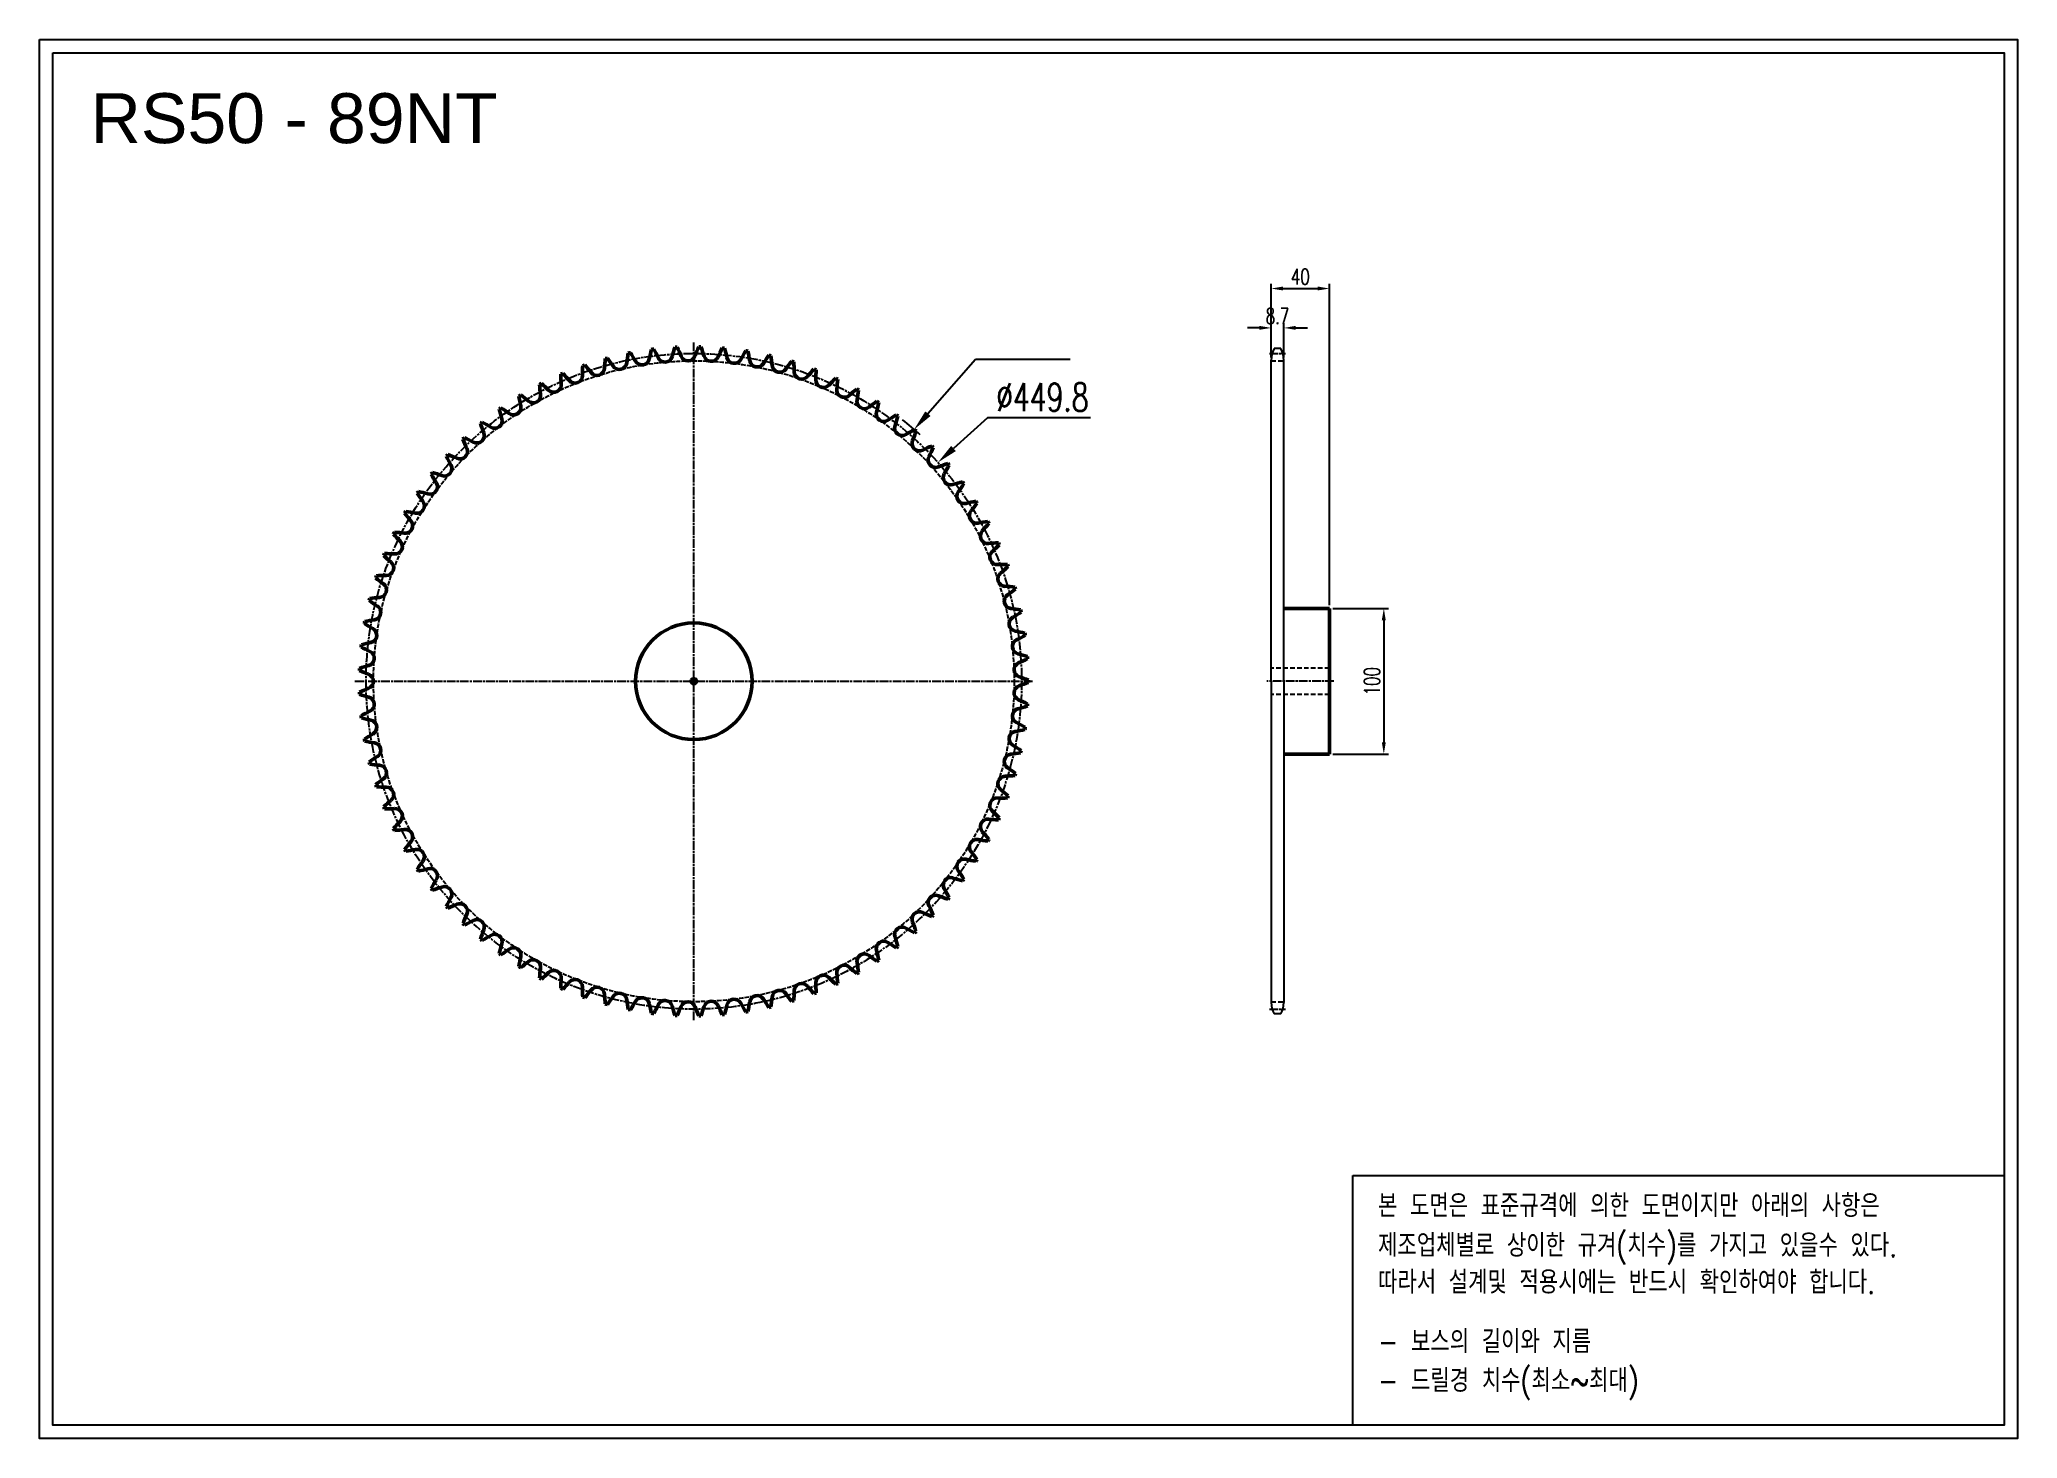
# Model space of a CAD drawing. Header units: millimetres. Extents: x 16896 to 18254, y 4739 to 5699.
import ezdxf

# ---------------------------------------------------------------- set-up
doc = ezdxf.new("R2010")
doc.units = ezdxf.units.MM
for name, pattern in [('AM_ISO02W050', [7.5, 6, -1.5]), ('AM_ISO02W050x2', [3.75, 3, -0.75]), ('AM_ISO08W050', [18, 12, -1.5, 3, -1.5]), ('AM_ISO08W050x2', [9, 6, -0.75, 1.5, -0.75]), ('HIDDEN', [9.525, 6.35, -3.175])]:
    doc.linetypes.add(name, pattern=pattern)
doc.layers.add('13', color=7, linetype='Continuous', lineweight=50, plot=False)
for name, color, linetype, lineweight in [('22', 30, 'AM_ISO08W050', 25), ('23', 40, 'AM_ISO08W050', 25), ('AM_0N', 7, 'Continuous', 50), ('AM_3N', 6, 'AM_ISO02W050', 25), ('VIS', 7, 'Continuous', 50)]:
    doc.layers.add(name, color=color, linetype=linetype, lineweight=lineweight)
doc.layers.add('HL', color=2, linetype='HIDDEN')
doc.layers.add('S-DIM', color=7, linetype='Continuous')
doc.styles.add('HAN', font='ROMANS.shx', dxfattribs={"width": 0.7, "bigfont": 'whgtxt.shx'})
doc.styles.add('HSG', font='SIMPLEX.shx', dxfattribs={"width": 0.7, "bigfont": 'HSG.shx'})
doc.styles.get("Standard").update_dxf_attribs({"font": 'arial.ttf'})
doc.dimstyles.new('APP23', dxfattribs={"dimscale": 4.5, "dimtxt": 2.4, "dimasz": 1.8, "dimexe": 0.7, "dimexo": 0.5, "dimgap": 0.6, "dimtad": 1, "dimtoh": 1, "dimdec": 1, "dimrnd": 0.01, "dimzin": 9, "dimdsep": 46, "dimtxsty": 'HSG', "dimcen": 0, "dimclrd": 1, "dimclre": 1, "dimclrt": 256, "dimazin": 2, "dimtp": 1, "dimtm": 1, "dimtfac": 0.5, "dimtdec": 1, "dimtix": 1, "dimtofl": 0, "dimtmove": 0, "dimatfit": 3, "dimfxl": 0, "dimtvp": 1, "dimtolj": 2, "dimlwd": -1, "dimlwe": -1, "dimarcsym": 0})
doc.dimstyles.new('APP32', dxfattribs={"dimscale": 8, "dimtxt": 2.4, "dimasz": 1.8, "dimexe": 0.7, "dimexo": 0.5, "dimgap": 0.6, "dimtad": 1, "dimtoh": 1, "dimdec": 1, "dimrnd": 0.01, "dimzin": 9, "dimdsep": 46, "dimtxsty": 'HSG', "dimcen": 0, "dimclrd": 1, "dimclre": 1, "dimclrt": 256, "dimazin": 2, "dimtp": 1, "dimtm": 1, "dimtfac": 0.5, "dimtdec": 1, "dimtofl": 0, "dimtmove": 0, "dimatfit": 3, "dimfxl": 0, "dimtvp": 1, "dimtolj": 2, "dimlwd": -1, "dimlwe": -1, "dimarcsym": 0})

# ---------------------------------------------------------------- blocks, each defined once
blk = doc.blocks.new('*D1')
at = {"layer": 'Defpoints', "color": 0, "transparency": 16777216}
for p in [(17512.8, 5408.7), (17177.9, 5108.4)]:
    blk.add_point(p, dxfattribs=at)
at = {"layer": 'S-DIM', "color": 1, "transparency": 16777216}
for p, q in [((17546.8, 5439.2), (17523.5, 5418.3)), ((17617.5, 5439.2), (17546.8, 5439.2))]:
    blk.add_line(p, q, dxfattribs=at)
blk.add_solid([(17521.9, 5420.1), (17525.1, 5416.5), (17512.8, 5408.7)], dxfattribs=at)
at = {"layer": 'S-DIM', "transparency": 16777216, "insert": (17584.5, 5453.6), "char_height": 19.2, "attachment_point": 5, "style": 'HSG'}
blk.add_mtext('\\A2;∅449.8', dxfattribs=at)
blk = doc.blocks.new('*D2')
at = {"layer": 'Defpoints', "color": 0, "transparency": 16777216}
for p in [(17750.2, 5501), (17741.5, 5478.4), (17750.2, 5478.4)]:
    blk.add_point(p, dxfattribs=at)
at = {"layer": 'S-DIM', "color": 1, "transparency": 16777216}
for p, q in [((17733.4, 5501), (17725.3, 5501)), ((17741.5, 5480.6), (17741.5, 5504.2)), ((17750.2, 5480.6), (17750.2, 5504.2)), ((17758.3, 5501), (17766.4, 5501))]:
    blk.add_line(p, q, dxfattribs=at)
for points in [[(17733.4, 5502.4), (17733.4, 5499.7), (17741.5, 5501)], [(17758.3, 5502.4), (17758.3, 5499.7), (17750.2, 5501)]]:
    blk.add_solid(points, dxfattribs=at)
at = {"layer": 'S-DIM', "transparency": 16777216, "insert": (17745.8, 5509.1), "char_height": 10.8, "attachment_point": 5, "style": 'HSG'}
blk.add_mtext('\\A2;8.7', dxfattribs=at)
blk = doc.blocks.new('*D3')
at = {"layer": 'Defpoints', "color": 0, "transparency": 16777216}
for p in [(17781.5, 5528), (17741.5, 5478.4), (17781.5, 5308.6)]:
    blk.add_point(p, dxfattribs=at)
at = {"layer": 'S-DIM', "color": 1, "transparency": 16777216}
for p, q in [((17741.5, 5480.6), (17741.5, 5531.2)), ((17749.6, 5528), (17773.4, 5528)), ((17781.5, 5310.8), (17781.5, 5531.2))]:
    blk.add_line(p, q, dxfattribs=at)
for points in [[(17749.6, 5529.4), (17749.6, 5526.7), (17741.5, 5528)], [(17773.4, 5529.4), (17773.4, 5526.7), (17781.5, 5528)]]:
    blk.add_solid(points, dxfattribs=at)
at = {"layer": 'S-DIM', "transparency": 16777216, "insert": (17761.5, 5536.1), "char_height": 10.8, "attachment_point": 5, "style": 'HSG'}
blk.add_mtext('\\A2;40', dxfattribs=at)
blk = doc.blocks.new('*D4')
at = {"layer": 'Defpoints', "color": 0, "transparency": 16777216}
for p in [(17781.5, 5308.6), (17781.5, 5208.6), (17818.8, 5208.6)]:
    blk.add_point(p, dxfattribs=at)
at = {"layer": 'S-DIM', "color": 1, "transparency": 16777216}
for p, q in [((17783.7, 5308.6), (17821.9, 5308.6)), ((17818.8, 5300.5), (17818.8, 5216.7)), ((17783.7, 5208.6), (17821.9, 5208.6))]:
    blk.add_line(p, q, dxfattribs=at)
for points in [[(17817.4, 5300.5), (17820.1, 5300.5), (17818.8, 5308.6)], [(17817.4, 5216.7), (17820.1, 5216.7), (17818.8, 5208.6)]]:
    blk.add_solid(points, dxfattribs=at)
at = {"layer": 'S-DIM', "transparency": 16777216, "insert": (17810.7, 5258.6), "char_height": 10.8, "attachment_point": 5, "rotation": 90, "style": 'HSG'}
blk.add_mtext('\\A2;100', dxfattribs=at)

msp = doc.modelspace()

# ---------------------------------------------------------------- linework, layer by layer
for p, q in [((17748.05, 5486.79), (17743.6, 5486.79)), ((17741.48, 5258.57), (17741.48, 5478.85)), ((17750.18, 5258.57), (17750.18, 5478.85)), ((17741.48, 5258.57), (17741.48, 5038.28)), ((17750.18, 5258.57), (17750.18, 5038.28)), ((17748.05, 5030.34), (17743.6, 5030.34))]:
    msp.add_line(p, q)
for points in [[(16896.35, 5698.81), (18253.57, 5698.81), (18253.57, 4739.16), (16896.35, 4739.16)], [(16905.49, 5689.67), (18244.43, 5689.67), (18244.43, 4748.3), (16905.49, 4748.3)]]:
    msp.add_lwpolyline(points, close=True)
at = {"color": 6}
msp.add_lwpolyline([(17797.53, 4919.51), (18244.43, 4919.51), (18244.43, 4748.3), (17797.53, 4748.3)], close=True, dxfattribs=at)
for centre, start, end in [((17757.35, 5478.85), 150, 180), ((17734.3, 5478.85), 0, 30), ((17757.35, 5038.28), 180, 210), ((17734.3, 5038.28), 330, 0)]:
    msp.add_arc(centre, 15.87, start, end)
at = {"layer": '13', "color": 4}
for p, q in [((17343.58, 5256.82), (17347.08, 5260.32)), ((17343.58, 5260.32), (17347.08, 5256.82))]:
    msp.add_line(p, q, dxfattribs=at)
msp.add_circle((17345.33, 5258.57), 1.75, dxfattribs=at)
at = {"layer": '22', "linetype": 'AM_ISO08W050x2'}
for p, q in [((17740.3, 5483.48), (17751.36, 5483.48)), ((17784.51, 5258.57), (17738.45, 5258.57)), ((17740.3, 5033.65), (17751.36, 5033.65))]:
    msp.add_line(p, q, dxfattribs=at)
at = {"layer": '23', "linetype": 'AM_ISO08W050x2'}
for p, q in [((17345.33, 5026.03), (17345.33, 5491.1)), ((17112.79, 5258.57), (17577.86, 5258.57))]:
    msp.add_line(p, q, dxfattribs=at)
msp.add_circle((17345.33, 5258.57), 224.91, dxfattribs=at)
at = {"layer": 'AM_0N'}
msp.add_circle((17345.33, 5258.57), 40, dxfattribs=at)
for centre, radius, start, end in [((17409.28, 5462.77), 110.95, 169.15217, 172.64045), ((17345.33, 5258.57), 229.54, 100.93935, 101.30784), ((17208.82, 5423.35), 110.95, 29.60674, 33.09503), ((17423.53, 5457.75), 110.95, 165.10722, 168.59551), ((17345.33, 5258.57), 229.54, 96.89441, 97.2629), ((17220.78, 5432.57), 110.95, 25.5618, 29.05008), ((17437.38, 5451.73), 110.95, 161.06228, 164.55056), ((17345.33, 5258.57), 229.54, 92.84946, 93.21795), ((17233.37, 5440.92), 110.95, 21.51685, 25.00514), ((17450.78, 5444.76), 110.95, 157.01733, 160.50562), ((17345.33, 5258.57), 229.54, 88.80452, 89.17301), ((17246.51, 5448.36), 110.95, 17.47191, 20.96019), ((17463.65, 5436.86), 110.95, 152.97239, 156.46067), ((17345.33, 5258.57), 229.54, 84.75957, 85.12807), ((17260.14, 5454.86), 110.95, 13.42697, 16.91525), ((17475.93, 5428.07), 110.95, 148.92745, 152.41573), ((17345.33, 5258.57), 229.54, 80.71463, 81.08312), ((17274.2, 5460.38), 110.95, 9.38202, 12.87031), ((17345.33, 5258.57), 229.54, 113.07418, 113.44267), ((17177.23, 5390.97), 110.95, 41.74157, 45.22986), ((17379.91, 5469.73), 110.95, 177.24205, 180.73034), ((17345.33, 5258.57), 229.54, 109.02924, 109.39773), ((17186.99, 5402.5), 110.95, 37.69663, 41.18491), ((17278.84, 5473.48), 5.13, 217.69663, 356.68539), ((17394.72, 5466.77), 110.95, 173.19711, 176.68539), ((17345.33, 5258.57), 229.54, 104.98429, 105.35279), ((17197.54, 5413.31), 110.95, 33.65169, 37.13997), ((17294.16, 5477.64), 5.13, 213.65169, 352.64045), ((17309.74, 5480.7), 5.13, 209.60674, 348.59551), ((17325.5, 5482.66), 5.13, 205.5618, 344.55056), ((17341.36, 5483.5), 5.13, 201.51685, 340.50562), ((17357.23, 5483.22), 5.13, 197.47191, 336.46067), ((17373.05, 5481.82), 5.13, 193.42697, 332.41573), ((17388.73, 5479.3), 5.13, 189.38202, 328.37079), ((17487.56, 5418.43), 110.95, 144.8825, 148.37079), ((17345.33, 5258.57), 229.54, 76.66969, 77.03818), ((17288.61, 5464.9), 110.95, 5.33708, 8.82536), ((17404.19, 5475.69), 5.13, 185.33708, 324.32584), ((17498.48, 5408), 110.95, 140.83756, 144.32584), ((17345.33, 5258.57), 229.54, 72.62474, 72.99323), ((17303.31, 5468.38), 110.95, 1.29213, 4.78042), ((17419.36, 5471), 5.13, 181.29213, 320.2809), ((17508.64, 5396.82), 110.95, 136.79262, 140.2809), ((17345.33, 5258.57), 229.54, 68.5798, 68.94829), ((17318.21, 5470.82), 110.95, 357.24719, 0.73547), ((17345.33, 5258.57), 229.54, 117.11912, 117.48762), ((17349.85, 5472.5), 110.95, 185.33194, 188.82022), ((17168.31, 5378.79), 110.95, 45.78652, 49.2748), ((17249.25, 5461.98), 5.13, 225.78652, 4.77528), ((17364.93, 5471.65), 110.95, 181.287, 184.77528), ((17263.84, 5468.26), 5.13, 221.74157, 0.73034), ((17434.16, 5465.25), 5.13, 177.24719, 316.23596), ((17517.99, 5384.96), 110.95, 132.74767, 136.23596), ((17345.33, 5258.57), 229.54, 64.53486, 64.90335), ((17448.52, 5458.47), 5.13, 173.20225, 312.19101), ((17333.25, 5472.21), 110.95, 353.20225, 356.69053), ((17526.48, 5372.46), 110.95, 128.70273, 132.19101), ((17345.33, 5258.57), 229.54, 60.48991, 60.8584), ((17348.35, 5472.53), 110.95, 349.1573, 352.64559), ((17345.33, 5258.57), 229.54, 125.20901, 125.5775), ((17319.7, 5471.01), 110.95, 193.42183, 196.91011), ((17153.15, 5352.68), 110.95, 53.8764, 57.36469), ((17221.58, 5446.44), 5.13, 233.8764, 12.86517), ((17345.33, 5258.57), 229.54, 121.16407, 121.53256), ((17334.75, 5472.29), 110.95, 189.37688, 192.86517), ((17160.27, 5366), 110.95, 49.83146, 53.31974), ((17235.14, 5454.7), 5.13, 229.83146, 8.82022), ((17462.36, 5450.69), 5.13, 169.1573, 308.14607), ((17534.06, 5359.4), 110.95, 124.65778, 128.14607), ((17475.62, 5441.96), 5.13, 165.11236, 304.10112), ((17363.44, 5471.78), 110.95, 345.11236, 348.60064), ((17345.33, 5258.57), 229.54, 56.44497, 56.81346), ((17196.38, 5427.16), 5.13, 241.96629, 20.95506), ((17345.33, 5258.57), 229.54, 129.25396, 129.62245), ((17304.78, 5468.67), 110.95, 197.46677, 200.95506), ((17146.99, 5338.89), 110.95, 57.92135, 61.40963), ((17208.64, 5437.24), 5.13, 237.92135, 16.91011), ((17540.7, 5345.84), 110.95, 120.61284, 124.10112), ((17488.23, 5432.31), 5.13, 161.06742, 300.05618), ((17378.43, 5469.97), 110.95, 341.06742, 344.5557), ((17345.33, 5258.57), 229.54, 52.40002, 52.76852), ((17546.37, 5331.84), 110.95, 116.5679, 120.05618), ((17393.26, 5467.11), 110.95, 337.02247, 340.51076), ((17345.33, 5258.57), 229.54, 48.35508, 48.72357), ((17184.85, 5416.23), 5.13, 246.01124, 25), ((17345.33, 5258.57), 229.54, 133.2989, 133.66739), ((17290.06, 5465.29), 110.95, 201.51172, 205), ((17141.82, 5324.7), 110.95, 61.96629, 65.45458), ((17500.13, 5421.8), 5.13, 157.02247, 296.01124), ((17551.04, 5317.48), 110.95, 112.52295, 116.01124), ((17407.85, 5463.21), 110.95, 332.97753, 336.46581), ((17345.33, 5258.57), 229.54, 44.31014, 44.67863), ((17345.33, 5258.57), 229.54, 141.38879, 141.75728), ((17134.54, 5295.4), 110.95, 70.05618, 73.54446), ((17174.13, 5404.52), 5.13, 250.05618, 29.04494), ((17345.33, 5258.57), 229.54, 137.34384, 137.71234), ((17275.61, 5460.87), 110.95, 205.55666, 209.04494), ((17137.66, 5310.18), 110.95, 66.01124, 69.49952), ((17511.26, 5410.47), 5.13, 152.97753, 291.96629), ((17554.68, 5302.82), 110.95, 108.47801, 111.96629), ((17422.13, 5458.29), 110.95, 328.93258, 332.42087), ((17345.33, 5258.57), 229.54, 40.26519, 40.63368), ((17345.33, 5258.57), 229.54, 145.43373, 145.80222), ((17132.47, 5280.44), 110.95, 74.10112, 77.58941), ((17164.26, 5392.08), 5.13, 254.10112, 33.08989), ((17261.52, 5455.45), 110.95, 209.6016, 213.08989), ((17521.56, 5398.39), 5.13, 148.93258, 287.92135), ((17557.28, 5287.94), 110.95, 104.43306, 107.92135), ((17530.99, 5385.61), 5.13, 144.88764, 283.8764), ((17436.03, 5452.37), 110.95, 324.88764, 328.37592), ((17345.33, 5258.57), 229.54, 36.22025, 36.58874), ((17345.33, 5258.57), 229.54, 149.47868, 149.84717), ((17131.45, 5265.37), 110.95, 78.14607, 81.63435), ((17155.3, 5378.97), 5.13, 258.14607, 37.13483), ((17247.84, 5449.05), 110.95, 213.64655, 217.13483), ((17558.82, 5272.92), 110.95, 100.38812, 103.8764), ((17539.48, 5372.19), 5.13, 140.8427, 279.83146), ((17449.48, 5445.49), 110.95, 320.8427, 324.33098), ((17345.33, 5258.57), 229.54, 32.1753, 32.5438), ((17147.28, 5365.27), 5.13, 262.19101, 41.17978), ((17234.64, 5441.7), 110.95, 217.69149, 221.17978), ((17559.3, 5257.82), 110.95, 96.34318, 99.83146), ((17547.02, 5358.21), 5.13, 136.79775, 275.78652), ((17462.4, 5437.68), 110.95, 316.79775, 320.28604), ((17345.33, 5258.57), 229.54, 28.13036, 28.49885), ((17345.33, 5258.57), 229.54, 153.52362, 153.89211), ((17222, 5433.44), 110.95, 221.73644, 225.22472), ((17131.51, 5250.27), 110.95, 82.19101, 85.67929), ((17140.24, 5351.03), 5.13, 266.23596, 45.22472), ((17558.72, 5242.73), 110.95, 92.29823, 95.78652), ((17553.54, 5343.74), 5.13, 132.75281, 271.74157), ((17474.74, 5428.97), 110.95, 312.75281, 316.24109), ((17345.33, 5258.57), 229.54, 24.08542, 24.45391), ((17345.33, 5258.57), 229.54, 157.56856, 157.93705), ((17209.97, 5424.3), 110.95, 225.78138, 229.26966), ((17132.62, 5235.21), 110.95, 86.23596, 89.72424), ((17134.23, 5336.34), 5.13, 270.2809, 49.26966), ((17557.07, 5227.71), 110.95, 88.25329, 91.74157), ((17486.44, 5419.42), 110.95, 308.70787, 312.19615), ((17345.33, 5258.57), 229.54, 20.04047, 20.40896), ((17345.33, 5258.57), 229.54, 161.61351, 161.982), ((17198.62, 5414.34), 110.95, 229.82632, 233.31461), ((17134.8, 5220.26), 110.95, 90.2809, 93.76918), ((17129.27, 5321.25), 5.13, 274.32584, 53.31461), ((17559.03, 5328.84), 5.13, 128.70787, 267.69663), ((17554.37, 5212.86), 110.95, 84.20835, 87.69663), ((17497.44, 5409.07), 110.95, 304.66292, 308.1512), ((17345.33, 5258.57), 229.54, 15.99553, 16.36402), ((17345.33, 5258.57), 229.54, 165.65845, 166.02694), ((17188, 5403.6), 110.95, 233.87127, 237.35955), ((17138.03, 5205.51), 110.95, 94.32584, 97.81413), ((17125.39, 5305.86), 5.13, 278.37079, 57.35955), ((17563.46, 5313.59), 5.13, 124.66292, 263.65169), ((17550.62, 5198.22), 110.95, 80.1634, 83.65169), ((17345.33, 5258.57), 229.54, 11.95059, 12.31908), ((17345.33, 5258.57), 229.54, 169.70339, 170.07189), ((17178.16, 5392.14), 110.95, 237.91621, 241.40449), ((17142.29, 5191.02), 110.95, 98.37079, 101.85907), ((17122.6, 5290.23), 5.13, 282.41573, 61.40449), ((17566.79, 5298.07), 5.13, 120.61798, 259.60674), ((17507.67, 5397.96), 110.95, 300.61798, 304.10626), ((17345.33, 5258.57), 229.54, 173.74834, 174.11683), ((17169.15, 5380.02), 110.95, 241.96115, 245.44944), ((17147.56, 5176.86), 110.95, 102.41573, 105.90401), ((17569.03, 5282.35), 5.13, 116.57303, 255.5618), ((17545.85, 5183.89), 110.95, 76.11846, 79.60674), ((17517.1, 5386.16), 110.95, 296.57303, 300.06132), ((17345.33, 5258.57), 229.54, 7.90564, 8.27413), ((17345.33, 5258.57), 229.54, 177.79328, 178.16177), ((17153.81, 5163.12), 110.95, 106.46067, 109.94896), ((17120.92, 5274.44), 5.13, 286.46067, 65.44944), ((17570.15, 5266.51), 5.13, 112.52809, 251.51685), ((17540.09, 5169.93), 110.95, 72.07351, 75.5618), ((17525.68, 5373.73), 110.95, 292.52809, 296.01637), ((17345.33, 5258.57), 229.54, 3.8607, 4.22919), ((17161.02, 5367.29), 110.95, 246.0061, 249.49438), ((17161.02, 5149.84), 110.95, 110.50562, 113.9939), ((17120.36, 5258.57), 5.13, 290.50562, 69.49438), ((17570.15, 5250.63), 5.13, 108.48315, 247.47191), ((17533.35, 5156.42), 110.95, 68.02857, 71.51685), ((17533.35, 5360.72), 110.95, 288.48315, 291.97143), ((17345.33, 5258.57), 229.54, 359.81575, 0.18425), ((17345.33, 5258.57), 229.54, 181.83823, 182.20672), ((17153.81, 5354.02), 110.95, 250.05104, 253.53933), ((17120.92, 5242.7), 5.13, 294.55056, 73.53933), ((17569.03, 5234.79), 5.13, 104.4382, 243.42697), ((17540.09, 5347.2), 110.95, 284.4382, 287.92649), ((17525.68, 5143.41), 110.95, 63.98363, 67.47191), ((17345.33, 5258.57), 229.54, 355.77081, 356.1393), ((17169.15, 5137.11), 110.95, 114.55056, 118.03885), ((17345.33, 5258.57), 229.54, 185.88317, 186.25166), ((17147.56, 5340.27), 110.95, 254.09599, 257.58427), ((17122.6, 5226.91), 5.13, 298.59551, 77.58427), ((17545.85, 5333.24), 110.95, 280.39326, 283.88154), ((17517.1, 5130.97), 110.95, 59.93868, 63.42697), ((17345.33, 5258.57), 229.54, 351.72587, 352.09436), ((17178.16, 5124.99), 110.95, 118.59551, 122.08379), ((17345.33, 5258.57), 229.54, 189.92811, 190.29661), ((17142.29, 5326.12), 110.95, 258.14093, 261.62921), ((17125.39, 5211.28), 5.13, 302.64045, 81.62921), ((17566.79, 5219.07), 5.13, 100.39326, 239.38202), ((17507.67, 5119.17), 110.95, 55.89374, 59.38202), ((17188, 5113.53), 110.95, 122.64045, 126.12873), ((17345.33, 5258.57), 229.54, 193.97306, 194.34155), ((17138.03, 5311.63), 110.95, 262.18587, 265.67416), ((17129.27, 5195.88), 5.13, 306.68539, 85.67416), ((17563.46, 5203.54), 5.13, 96.34831, 235.33708), ((17497.44, 5108.07), 110.95, 51.8488, 55.33708), ((17550.62, 5318.91), 110.95, 276.34831, 279.8366), ((17345.33, 5258.57), 229.54, 347.68092, 348.04941), ((17198.62, 5102.79), 110.95, 126.68539, 130.17368), ((17345.33, 5258.57), 229.54, 198.018, 198.38649), ((17134.8, 5296.87), 110.95, 266.23082, 269.7191), ((17134.23, 5180.8), 5.13, 310.73034, 89.7191), ((17559.03, 5188.29), 5.13, 92.30337, 231.29213), ((17554.37, 5304.28), 110.95, 272.30337, 275.79165), ((17345.33, 5258.57), 229.54, 343.63598, 344.00447), ((17209.97, 5092.83), 110.95, 130.73034, 134.21862), ((17345.33, 5258.57), 229.54, 202.06295, 202.43144), ((17132.62, 5281.93), 110.95, 270.27576, 273.76404), ((17140.24, 5166.1), 5.13, 314.77528, 93.76404), ((17553.54, 5173.4), 5.13, 88.25843, 227.24719), ((17557.07, 5289.42), 110.95, 268.25843, 271.74671), ((17486.44, 5097.71), 110.95, 47.80385, 51.29213), ((17345.33, 5258.57), 229.54, 339.59104, 339.95953), ((17222, 5083.7), 110.95, 134.77528, 138.26356), ((17345.33, 5258.57), 229.54, 206.10789, 206.47638), ((17547.02, 5158.92), 5.13, 84.21348, 223.20225), ((17558.72, 5274.41), 110.95, 264.21348, 267.70177), ((17474.74, 5088.16), 110.95, 43.75891, 47.24719), ((17345.33, 5258.57), 229.54, 335.54609, 335.91458), ((17131.51, 5266.87), 110.95, 274.32071, 277.80899), ((17147.28, 5151.86), 5.13, 318.82022, 97.80899), ((17234.64, 5075.44), 110.95, 138.82022, 142.30851), ((17539.48, 5144.94), 5.13, 80.16854, 219.1573), ((17559.3, 5259.31), 110.95, 260.16854, 263.65682), ((17462.4, 5079.46), 110.95, 39.71396, 43.20225), ((17345.33, 5258.57), 229.54, 331.50115, 331.86964), ((17345.33, 5258.57), 229.54, 210.15283, 210.52132), ((17131.45, 5251.76), 110.95, 278.36565, 281.85393), ((17155.3, 5138.16), 5.13, 322.86517, 101.85393), ((17247.84, 5068.08), 110.95, 142.86517, 146.35345), ((17530.99, 5131.53), 5.13, 76.1236, 215.11236), ((17558.82, 5244.22), 110.95, 256.1236, 259.61188), ((17449.48, 5071.64), 110.95, 35.66902, 39.1573), ((17345.33, 5258.57), 229.54, 327.4562, 327.8247), ((17345.33, 5258.57), 229.54, 214.19778, 214.56627), ((17132.47, 5236.69), 110.95, 282.41059, 285.89888), ((17164.26, 5125.06), 5.13, 326.91011, 105.89888), ((17261.52, 5061.68), 110.95, 146.91011, 150.3984), ((17134.54, 5221.73), 110.95, 286.45554, 289.94382), ((17174.13, 5112.62), 5.13, 330.95506, 109.94382), ((17521.56, 5118.75), 5.13, 72.07865, 211.06742), ((17557.28, 5229.19), 110.95, 252.07865, 255.56694), ((17436.03, 5064.76), 110.95, 31.62408, 35.11236), ((17345.33, 5258.57), 229.54, 323.41126, 323.77975), ((17345.33, 5258.57), 229.54, 218.24272, 218.61121), ((17275.61, 5056.26), 110.95, 150.95506, 154.44334), ((17345.33, 5258.57), 229.54, 222.28766, 222.65616), ((17137.66, 5206.96), 110.95, 290.50048, 293.98876), ((17184.85, 5100.9), 5.13, 335, 113.98876), ((17511.26, 5106.67), 5.13, 68.03371, 207.02247), ((17407.85, 5053.93), 110.95, 23.53419, 27.02247), ((17554.68, 5214.32), 110.95, 248.03371, 251.52199), ((17422.13, 5058.85), 110.95, 27.57913, 31.06742), ((17345.33, 5258.57), 229.54, 319.36632, 319.73481), ((17290.06, 5051.85), 110.95, 155, 158.48828), ((17345.33, 5258.57), 229.54, 226.33261, 226.7011), ((17141.82, 5192.44), 110.95, 294.54542, 298.03371), ((17196.38, 5089.98), 5.13, 339.04494, 118.03371), ((17488.23, 5084.83), 5.13, 59.94382, 198.93258), ((17500.13, 5095.34), 5.13, 63.98876, 202.97753), ((17393.26, 5050.03), 110.95, 19.48924, 22.97753), ((17551.04, 5199.66), 110.95, 243.98876, 247.47705), ((17345.33, 5258.57), 229.54, 315.32137, 315.68986), ((17304.78, 5048.46), 110.95, 159.04494, 162.53323), ((17345.33, 5258.57), 229.54, 230.37755, 230.74604), ((17146.99, 5178.25), 110.95, 298.59037, 302.07865), ((17208.64, 5079.89), 5.13, 343.08989, 122.07865), ((17319.7, 5046.13), 110.95, 163.08989, 166.57817), ((17475.62, 5075.18), 5.13, 55.89888, 194.88764), ((17540.7, 5171.3), 110.95, 235.89888, 239.38716), ((17378.43, 5047.16), 110.95, 15.4443, 18.93258), ((17345.33, 5258.57), 229.54, 307.23148, 307.59998), ((17546.37, 5185.3), 110.95, 239.94382, 243.4321), ((17345.33, 5258.57), 229.54, 311.27643, 311.64492), ((17345.33, 5258.57), 229.54, 234.4225, 234.79099), ((17153.15, 5164.46), 110.95, 302.63531, 306.1236), ((17221.58, 5070.69), 5.13, 347.13483, 126.1236), ((17334.75, 5044.85), 110.95, 167.13483, 170.62312), ((17345.33, 5258.57), 229.54, 238.46744, 238.83593), ((17160.27, 5151.13), 110.95, 306.68026, 310.16854), ((17235.14, 5062.43), 5.13, 351.17978, 130.16854), ((17448.52, 5058.67), 5.13, 47.80899, 186.79775), ((17526.48, 5144.67), 110.95, 227.80899, 231.29727), ((17462.36, 5066.44), 5.13, 51.85393, 190.8427), ((17348.35, 5044.61), 110.95, 7.35441, 10.8427), ((17534.06, 5157.73), 110.95, 231.85393, 235.34222), ((17363.44, 5045.35), 110.95, 11.39936, 14.88764), ((17345.33, 5258.57), 229.54, 303.18654, 303.55503), ((17349.85, 5044.63), 110.95, 171.17978, 174.66806), ((17345.33, 5258.57), 229.54, 242.51238, 242.88088), ((17168.31, 5138.35), 110.95, 310.7252, 314.21348), ((17249.25, 5055.15), 5.13, 355.22472, 134.21348), ((17364.93, 5045.49), 110.95, 175.22472, 178.713), ((17177.23, 5126.16), 110.95, 314.77014, 318.25843), ((17263.84, 5048.88), 5.13, 359.26966, 138.25843), ((17419.36, 5046.13), 5.13, 39.7191, 178.70787), ((17508.64, 5120.31), 110.95, 219.7191, 223.20738), ((17434.16, 5051.89), 5.13, 43.76404, 182.75281), ((17318.21, 5046.31), 110.95, 359.26453, 2.75281), ((17517.99, 5132.18), 110.95, 223.76404, 227.25233), ((17345.33, 5258.57), 229.54, 295.09665, 295.46514), ((17333.25, 5044.93), 110.95, 3.30947, 6.79775), ((17345.33, 5258.57), 229.54, 299.1416, 299.51009), ((17345.33, 5258.57), 229.54, 246.55733, 246.92582), ((17379.91, 5047.4), 110.95, 179.26966, 182.75795), ((17345.33, 5258.57), 229.54, 250.60227, 250.97076), ((17186.99, 5114.63), 110.95, 318.81509, 322.30337), ((17278.84, 5043.65), 5.13, 3.31461, 142.30337), ((17394.72, 5050.37), 110.95, 183.31461, 186.80289), ((17345.33, 5258.57), 229.54, 254.64721, 255.01571), ((17197.54, 5103.82), 110.95, 322.86003, 326.34831), ((17294.16, 5039.5), 5.13, 7.35955, 146.34831), ((17409.28, 5054.37), 110.95, 187.35955, 190.84783), ((17208.82, 5093.78), 110.95, 326.90497, 330.39326), ((17309.74, 5036.44), 5.13, 11.40449, 150.39326), ((17423.53, 5059.39), 110.95, 191.40449, 194.89278), ((17220.78, 5084.56), 110.95, 330.94992, 334.4382), ((17325.5, 5034.48), 5.13, 15.44944, 154.4382), ((17437.38, 5065.4), 110.95, 195.44944, 198.93772), ((17233.37, 5076.21), 110.95, 334.99486, 338.48315), ((17341.36, 5033.64), 5.13, 19.49438, 158.48315), ((17450.78, 5072.38), 110.95, 199.49438, 202.98267), ((17246.51, 5068.77), 110.95, 339.03981, 342.52809), ((17357.23, 5033.92), 5.13, 23.53933, 162.52809), ((17463.65, 5080.28), 110.95, 203.53933, 207.02761), ((17260.14, 5062.27), 110.95, 343.08475, 346.57303), ((17373.05, 5035.32), 5.13, 27.58427, 166.57303), ((17475.93, 5089.07), 110.95, 207.58427, 211.07255), ((17274.2, 5056.75), 110.95, 347.12969, 350.61798), ((17388.73, 5037.83), 5.13, 31.62921, 170.61798), ((17487.56, 5098.7), 110.95, 211.62921, 215.1175), ((17288.61, 5052.24), 110.95, 351.17464, 354.66292), ((17404.19, 5041.44), 5.13, 35.67416, 174.66292), ((17498.48, 5109.14), 110.95, 215.67416, 219.16244), ((17345.33, 5258.57), 229.54, 287.00677, 287.37526), ((17303.31, 5048.75), 110.95, 355.21958, 358.70787), ((17345.33, 5258.57), 229.54, 291.05171, 291.4202), ((17345.33, 5258.57), 229.54, 258.69216, 259.06065), ((17345.33, 5258.57), 229.54, 262.7371, 263.10559), ((17345.33, 5258.57), 229.54, 266.78205, 267.15054), ((17345.33, 5258.57), 229.54, 270.82699, 271.19548), ((17345.33, 5258.57), 229.54, 274.87193, 275.24043), ((17345.33, 5258.57), 229.54, 278.91688, 279.28537), ((17345.33, 5258.57), 229.54, 282.96182, 283.33031)]:
    msp.add_arc(centre, radius, start, end, dxfattribs=at)
at = {"layer": 'AM_3N', "linetype": 'AM_ISO02W050x2'}
msp.add_circle((17345.33, 5258.57), 219.83, dxfattribs=at)
at = {"layer": 'HL', "ltscale": 0.5}
for p, q in [((17741.48, 5478.4), (17750.18, 5478.4)), ((17781.48, 5267.57), (17741.48, 5267.57)), ((17781.48, 5249.57), (17741.48, 5249.57)), ((17741.48, 5038.74), (17750.18, 5038.74))]:
    msp.add_line(p, q, dxfattribs=at)
at = {"layer": 'S-DIM', "color": 1}
for p, q in [((17538.48, 5479.35), (17505.94, 5442.16)), ((17603.44, 5479.35), (17538.48, 5479.35))]:
    msp.add_line(p, q, dxfattribs=at)
msp.add_arc((17345.33, 5258.57), 229.54, 47.42096, 51.40156, dxfattribs=at)
msp.add_solid([(17504.14, 5443.74), (17507.75, 5440.58), (17496.46, 5431.32)], dxfattribs=at)
at = {"layer": 'VIS'}
for p, q in [((17781.48, 5308.57), (17750.18, 5308.57)), ((17781.48, 5308.57), (17781.48, 5208.57)), ((17781.48, 5208.57), (17750.18, 5208.57))]:
    msp.add_line(p, q, dxfattribs=at)

# ---------------------------------------------------------------- texts
msp.add_text('RS50 - 89NT', height=34.2732).set_placement((16931.31, 5627.75))
at = {"color": 6, "style": 'HAN', "width": 0.8}
for s, p in [('본 도면은 표준규격에 의한 도면이지만 아래의 사항은', (17814.81, 4890.97)), ('제조업체별로 상이한 규겨(치수)를 가지고 있을수 있다.', (17814.81, 4863.74)), ('따라서 설계및 적용시에는 반드시 확인하여야 합니다.', (17814.81, 4838.45)), ('- 보스의 길이와 지름', (17814.81, 4797.71)), ('- 드릴경 치수(최소~최대)', (17814.81, 4770.95))]:
    msp.add_text(s, height=15.7132, dxfattribs=at).set_placement(p)

# ---------------------------------------------------------------- dimensions: what is measured, and where the dimension line sits
at = {"layer": 'S-DIM'}
dim = msp.add_linear_dim(base=(17781.48, 5528.02), p1=(17741.48, 5478.4), p2=(17781.48, 5308.57), dimstyle='APP23', dxfattribs=at)
dim.commit()
dim.dimension.update_dxf_attribs({"geometry": '*D3', "text_midpoint": (17761.48, 5536.12)})
dim = msp.add_linear_dim(base=(17750.18, 5501.02), p1=(17741.48, 5478.4), p2=(17750.18, 5478.4), dimstyle='APP23', dxfattribs=at)
dim.commit()
dim.dimension.update_dxf_attribs({"geometry": '*D2', "text_midpoint": (17745.83, 5501.02), "dimtype": 128})
at = {"layer": 'S-DIM', "color": 3}
dim = msp.add_diameter_dim_2p(p1=(17177.86, 5108.43), p2=(17512.79, 5408.71), dimstyle='APP32', dxfattribs=at)
dim.commit()
dim.dimension.update_dxf_attribs({"geometry": '*D1', "text_midpoint": (17584.53, 5439.17), "dimtype": 131})
at = {"layer": 'S-DIM'}
dim = msp.add_linear_dim(base=(17818.78, 5208.57), p1=(17781.48, 5308.57), p2=(17781.48, 5208.57), angle=90, dimstyle='APP23', dxfattribs=at)
dim.commit()
dim.dimension.update_dxf_attribs({"geometry": '*D4', "text_midpoint": (17818.78, 5258.57), "dimtype": 128})

doc.saveas('drawing.dxf')
